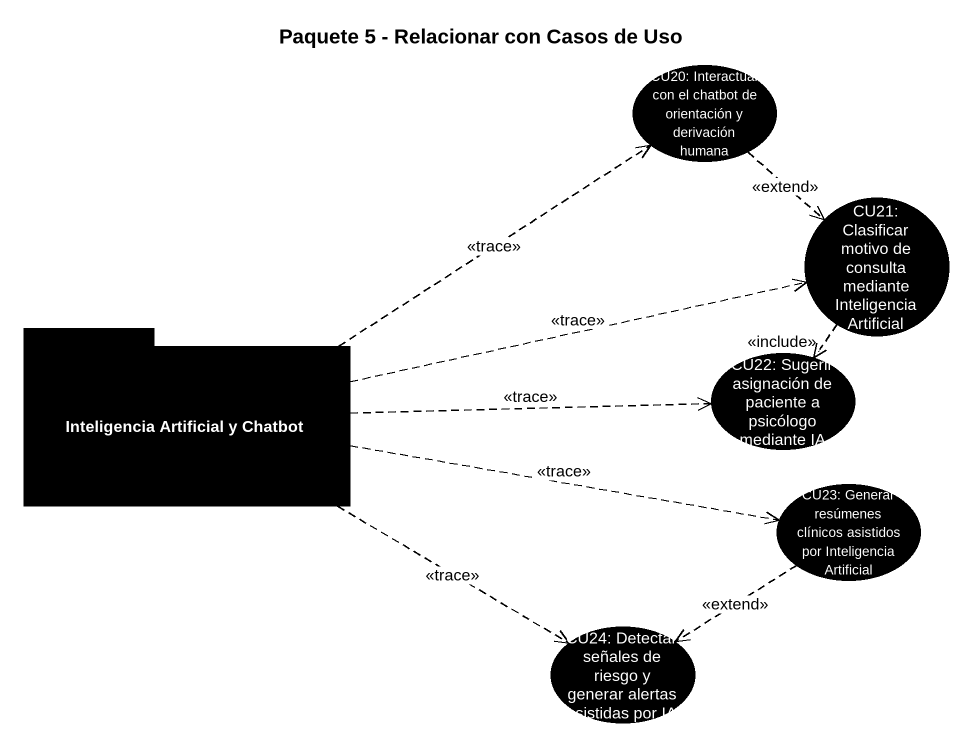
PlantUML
@startuml
title Paquete 5 - Relacionar con Casos de Uso
usecase "CU20: Interactuar con el chatbot de orientación y derivación humana" as CU20_Interactuar_con_el #000000
usecase "CU21: Clasificar motivo de consulta mediante Inteligencia Artificial" as CU21_Clasificar_motivo_de #000000
package "Inteligencia Artificial y Chatbot" as Inteligencia_Artificial_y #000000 {
}
usecase "CU22: Sugerir asignación de paciente a psicólogo mediante IA" as CU22_Sugerir_asignación_de #000000
usecase "CU23: Generar resúmenes clínicos asistidos por Inteligencia Artificial" as CU23_Generar_resúmenes #000000
usecase "CU24: Detectar señales de riesgo y generar alertas asistidas por IA" as CU24_Detectar_señales_de #000000
CU20_Interactuar_con_el ..> CU21_Clasificar_motivo_de : <<extend>>
CU21_Clasificar_motivo_de ..> CU22_Sugerir_asignación_de : <<include>>
Inteligencia_Artificial_y .right.> CU20_Interactuar_con_el : <<trace>>
Inteligencia_Artificial_y .right.> CU21_Clasificar_motivo_de : <<trace>>
Inteligencia_Artificial_y .right.> CU22_Sugerir_asignación_de : <<trace>>
Inteligencia_Artificial_y .right.> CU23_Generar_resúmenes : <<trace>>
Inteligencia_Artificial_y .right.> CU24_Detectar_señales_de : <<trace>>
CU23_Generar_resúmenes ..> CU24_Detectar_señales_de : <<extend>>
@enduml
